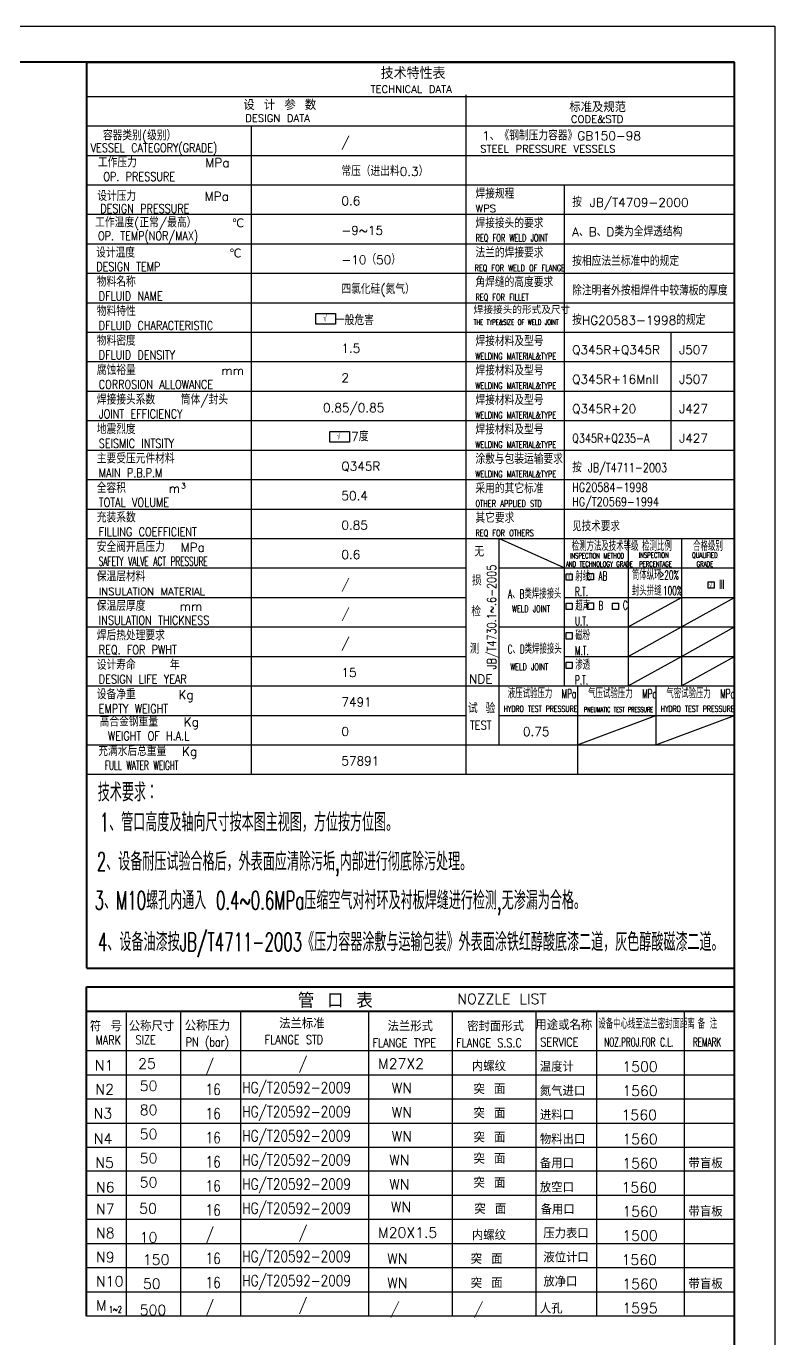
# Model space of a CAD drawing. Extents: x -11028 to 1475, y 2438 to 11279.
# Drawn here: x -1620 to 1475, y 5856 to 11279 of the extents above; entities that cross this region are included whole.
import ezdxf

# ---------------------------------------------------------------- set-up
doc = ezdxf.new("R2010")
doc.units = 0
doc.layers.add('1粗实线', color=3, linetype='CONTINUOUS', lineweight=40)
doc.layers.add('2细实线', color=7, linetype='CONTINUOUS', lineweight=25)
doc.styles.add('ST0.6', font='txt.shx', dxfattribs={"width": 0.6, "height": 45, "bigfont": 'intecad.shx'})
doc.styles.add('ST0.8', font='txt.shx', dxfattribs={"width": 0.8, "height": 45, "bigfont": 'intecad.shx'})
doc.styles.add('ST3', font='txt.shx', dxfattribs={"height": 45, "bigfont": 'intecad.shx'})

msp = doc.modelspace()

# ---------------------------------------------------------------- linework, layer by layer
at = {"layer": '1粗实线', "linetype": 'ByBlock'}
for p, q in [((1308.87889, 11130.45115), (-10655.65875, 11130.45115)), ((1308.87889, 2616.51446), (1308.87889, 11130.45115)), ((-1370.33193, 7387.18075), (1308.87889, 7387.18075))]:
    msp.add_line(p, q, dxfattribs=at)
at = {"layer": '1粗实线'}
for p, q in [((-1370.33193, 7387.18075), (-1370.33193, 11130.45115)), ((1308.87889, 7387.18075), (1308.87889, 11130.45115)), ((-1371.27661, 5949.65939), (-1371.27661, 7309.67475)), ((-1371.27661, 7309.67475), (1308.87889, 7309.67475)), ((-1371.27661, 7209.94071), (1308.87889, 7209.94071))]:
    msp.add_line(p, q, dxfattribs=at)
at = {"layer": '1粗实线', "linetype": 'Continuous'}
msp.add_line((-1370.33193, 11130.45115), (1308.87889, 11130.45115), dxfattribs=at)
at = {"layer": '2细实线', "color": 7, "linetype": 'ByBlock'}
for p, q in [((-1370.33193, 10989.51137), (1308.87889, 10989.51137)), ((198.18317, 10996.23259), (198.18317, 8188.51824)), ((-1370.33193, 10867.72906), (1308.87889, 10867.72906)), ((-690.63757, 10867.72906), (-690.63757, 8188.51824)), ((-1370.33193, 10745.94675), (1308.87889, 10745.94675)), ((-1370.33193, 10624.16444), (1308.87889, 10624.16444)), ((-1370.33193, 10502.38213), (1308.87889, 10502.38213)), ((-1370.33193, 10380.59982), (1308.87889, 10380.59982)), ((-1370.33193, 10258.81751), (1308.87889, 10258.81751)), ((-1370.33193, 10137.0352), (1308.87889, 10137.0352)), ((-1370.33193, 10015.25289), (1308.87889, 10015.25289)), ((-1370.33193, 9893.47058), (1308.87889, 9893.47058)), ((-1370.33193, 9771.68827), (1308.87889, 9771.68827)), ((-1370.33193, 9649.90596), (1308.87889, 9649.90596)), ((-1370.33193, 9528.12365), (1308.87889, 9528.12365)), ((-1370.33193, 9406.34134), (1308.87889, 9406.34134)), ((-1370.33193, 9284.55903), (1308.87889, 9284.55903)), ((-1370.33193, 9162.77672), (1308.87889, 9162.77672)), ((-1370.33193, 9040.99441), (198.18317, 9040.99441)), ((334.28652, 9040.99441), (1308.87889, 9040.99441)), ((-1370.33193, 8919.2121), (198.18317, 8919.2121)), ((604.3808, 8919.2121), (1308.87889, 8919.2121)), ((-1370.33193, 8797.42979), (198.18317, 8797.42979)), ((334.28652, 8797.42979), (1308.87889, 8797.42979)), ((-1370.33193, 8675.64748), (198.18317, 8675.64748)), ((604.3808, 8675.64748), (1308.87889, 8675.64748)), ((-1370.33193, 8553.86517), (198.18317, 8553.86517)), ((198.18317, 8553.86517), (1308.87889, 8553.86517)), ((-1370.33193, 8432.08286), (198.18317, 8432.08286)), ((334.28652, 8432.08286), (1308.87889, 8432.08286)), ((-1370.33193, 8310.30055), (1308.87889, 8310.30055)), ((-1370.33193, 8188.51824), (1308.87889, 8188.51824))]:
    msp.add_line(p, q, dxfattribs=at)
at = {"layer": '2细实线', "linetype": 'Continuous'}
for p, q in [((604.3808, 10624.16444), (604.3808, 8553.86517)), ((1045.41084, 10015.25289), (1045.41084, 9528.12365)), ((334.28652, 9162.77672), (334.28652, 8310.30055)), ((604.3808, 9040.99441), (334.28652, 9162.77672)), ((868.72515, 9162.77672), (868.72515, 8553.86517)), ((1088.79051, 9162.77672), (1088.79051, 8553.86517)), ((612.40771, 9017.43011), (636.81655, 9017.43011)), ((612.40771, 8990.95074), (612.40771, 9017.43011)), ((636.81655, 9017.43011), (636.81655, 8990.95074)), ((701.25379, 9018.31636), (725.66262, 9018.31636)), ((701.25379, 8991.83699), (701.25379, 9018.31636)), ((725.66262, 9018.31636), (725.66262, 8991.83699)), ((636.81655, 8990.95074), (612.40771, 8990.95074)), ((725.66262, 8991.83699), (701.25379, 8991.83699)), ((1200.20084, 8983.98344), (1224.60967, 8983.98344)), ((1200.20084, 8957.50407), (1200.20084, 8983.98344)), ((1224.60967, 8957.50407), (1200.20084, 8957.50407)), ((1224.60967, 8983.98344), (1224.60967, 8957.50407)), ((612.40771, 8895.6478), (636.81655, 8895.6478)), ((612.40771, 8869.16843), (612.40771, 8895.6478)), ((636.81655, 8895.6478), (636.81655, 8869.16843)), ((701.25379, 8896.53405), (725.66262, 8896.53405)), ((701.25379, 8870.05468), (701.25379, 8896.53405)), ((725.66262, 8896.53405), (725.66262, 8870.05468)), ((804.14159, 8895.6478), (828.55043, 8895.6478)), ((804.14159, 8869.16843), (804.14159, 8895.6478)), ((828.55043, 8895.6478), (828.55043, 8869.16843)), ((868.72515, 8797.42979), (1088.79051, 8919.2121)), ((1088.79051, 8797.42979), (1308.87889, 8919.2121)), ((636.81655, 8869.16843), (612.40771, 8869.16843)), ((725.66262, 8870.05468), (701.25379, 8870.05468)), ((828.55043, 8869.16843), (804.14159, 8869.16843)), ((868.72515, 8675.64748), (1088.79051, 8797.42979)), ((1088.79051, 8675.64748), (1308.87889, 8797.42979)), ((612.40771, 8773.86549), (636.81655, 8773.86549)), ((612.40771, 8747.38612), (612.40771, 8773.86549)), ((636.81655, 8747.38612), (612.40771, 8747.38612)), ((636.81655, 8773.86549), (636.81655, 8747.38612)), ((612.40771, 8652.08318), (636.81655, 8652.08318)), ((612.40771, 8625.60381), (612.40771, 8652.08318)), ((636.81655, 8625.60381), (612.40771, 8625.60381)), ((636.81655, 8652.08318), (636.81655, 8625.60381)), ((868.72515, 8553.86517), (1088.79051, 8675.64748)), ((1088.79051, 8553.86517), (1308.87889, 8675.64748)), ((659.03854, 8553.86517), (659.03854, 8188.51824)), ((983.79055, 8553.86517), (983.79055, 8310.30055)), ((659.03854, 8310.30055), (983.79055, 8432.08286)), ((983.79055, 8310.30055), (1308.87889, 8432.08286)), ((-734.78454, 7209.94071), (-734.78454, 5949.65939))]:
    msp.add_line(p, q, dxfattribs=at)
at = {"layer": '2细实线'}
for p, q in [((-1206.49652, 7203.5756), (-1206.49652, 5949.65939)), ((-982.50322, 7209.94071), (-982.50322, 5949.65939)), ((-204.43108, 7209.94071), (-204.43108, 5949.65939)), ((140.99846, 7209.94071), (140.99846, 5949.65939)), ((486.42801, 7209.94071), (486.42801, 5949.65939)), ((738.94622, 5949.65939), (738.94622, 7209.94071)), ((1101.34216, 5949.65939), (1101.34216, 7209.94071)), ((-1371.27661, 7046.73383), (1308.87889, 7046.73383)), ((-1371.27661, 6946.99979), (1308.87889, 6946.99979)), ((-1371.27661, 6847.26575), (1308.87889, 6847.26575)), ((-1371.27661, 6747.53171), (1308.87889, 6747.53171)), ((-1371.27661, 6647.79767), (1308.87889, 6647.79767)), ((1308.87889, 6548.06363), (-1371.27661, 6548.06363)), ((1308.87889, 6448.32959), (-1371.27661, 6448.32959)), ((1308.87889, 6348.59555), (-1371.27661, 6348.59555)), ((1308.87889, 6248.86151), (-1371.27661, 6248.86151)), ((1308.87889, 6149.12747), (-1371.27661, 6149.12747)), ((1308.87889, 6049.39343), (-1371.27661, 6049.39343)), ((1308.87889, 5949.65939), (-1371.27661, 5949.65939))]:
    msp.add_line(p, q, dxfattribs=at)
msp.add_lwpolyline([(-11027.77137, 2437.9004), (-11027.77137, 11279.29619), (1475.21258, 11279.29619), (1475.21258, 2437.9004)], close=True, dxfattribs=at)
at = {"layer": '2细实线', "linetype": 'Continuous'}
for points in [[(-422.35835, 10092.59102), (-340.99557, 10092.59102), (-340.99557, 10048.45874), (-422.35835, 10048.45874)], [(-364.36812, 9605.46178), (-283.00534, 9605.46178), (-283.00534, 9561.3295), (-364.36812, 9561.3295)]]:
    msp.add_lwpolyline(points, close=True, dxfattribs=at)

# ---------------------------------------------------------------- texts
at = {"layer": '2细实线', "color": 7, "linetype": 'ByBlock', "style": 'ST3'}
for s, height, p in [('技术特性表', 48.712924, (-154.39547, 11061.23536)), ('TECHNICAL DATA', 30.4455775, (-196.56543, 11004.2285)), ('设 计 参 数', 42.623808, (-722.45996, 10933.52147)), ('标准及规范', 42.623808, (625.47493, 10924.42411)), ('DESIGN DATA', 30.4455775, (-714.5127, 10884.36539)), ('CODE&STD', 30.445577, (632.14746, 10880.49884)), ('容器类别(级别）', 36.547862, (-1303.22307, 10808.36909)), ('1、《钢制压力容器》GB150-98', 36.5478623, (265.29203, 10808.36909)), ('/', 36.54786, (-317.0333, 10782.75098)), ('STEEL PRESSURE VESSELS ', 30.4455775, (257.00714, 10757.46542)), ('工作压力        MPa', 36.5478623, (-1323.86211, 10697.06318)), ('常压（进出料0.3）', 36.547862, (-317.0333, 10660.96867)), ('设计压力        MPa', 36.5478623, (-1326.78208, 10557.92247)), ('0.6', 36.547862, (-317.0333, 10539.18636)), ('焊接规程', 36.547862, (237.2474, 10567.6772)), ('按 JB/T4709-2000', 36.5478623, (637.29383, 10533.09622)), ('WPS', 30.445577, (237.61124, 10511.57712)), ('工作温度(正常/最高）    ℃', 36.5478623, (-1335.08043, 10448.73266)), ('焊接接头的要求', 36.547862, (237.2474, 10445.89489)), ('-9~15', 36.547862, (-317.0333, 10417.40405)), ('A、B、D类为全焊透结构', 36.5478623, (637.29383, 10411.31391)), ('设计温度           ℃', 36.5478623, (-1331.2677, 10324.11258)), ('法兰的焊接要求', 36.547862, (237.2474, 10324.11258)), ('-10（50）', 36.547862, (-317.0333, 10295.62174)), ('按相应法兰标准中的规定', 36.5478623, (637.29383, 10289.5316)), ('物料名称', 36.547862, (-1328.59453, 10204.03521)), ('四氯化硅(氮气）', 36.547862, (-317.0333, 10173.83943)), ('角焊缝的高度要求', 36.547862, (237.2474, 10202.33027)), ('除注明者外按相焊件中较薄板的厚度', 36.5478623, (637.29383, 10167.74929)), ('物料特性', 36.547862, (-1328.59453, 10082.2529)), ('焊接接头的形式及尺寸', 29.603768, (229.8252, 10091.28053)), ('一般危害', 36.547862, (-343.82312, 10045.08887)), ('按HG20583-1998的规定', 36.5478623, (637.29383, 10045.96698)), ('物料密度', 36.547862, (-1328.59453, 9960.47059)), ('焊接材料及型号', 36.547862, (237.2474, 9958.76565)), ('1.5', 36.547862, (-317.0333, 9930.27481)), ('Q345R+Q345R', 36.5478623, (637.29383, 9924.18467)), ('J507', 36.547862, (1079.83186, 9924.18467)), ('腐蚀裕量          mm', 36.5478623, (-1328.59453, 9838.68828)), ('焊接材料及型号', 36.547862, (237.2474, 9836.98334)), ('2', 36.54786, (-317.0333, 9808.4925)), ('Q345R+16MnII', 36.5478623, (637.29383, 9802.40236)), ('J507', 36.547862, (1079.83186, 9802.40236)), ('焊接接头系数   筒体/封头  ', 36.5478623, (-1328.59453, 9716.90597)), ('0.85/0.85', 36.547862, (-393.26469, 9684.85263)), ('焊接材料及型号', 36.547862, (237.2474, 9715.20103)), ('Q345R+20', 36.547862, (637.29383, 9680.62005)), ('J427', 36.547862, (1079.83186, 9680.62005)), ('地震烈度', 36.547862, (-1328.59453, 9595.12366)), ('7度', 36.547862, (-276.53427, 9564.92788)), ('焊接材料及型号', 36.547862, (237.2474, 9593.41872)), ('J427', 36.547862, (1079.83186, 9558.83774)), ('主要受压元件材料', 36.547862, (-1328.59453, 9473.34135)), ('涂敷与包装运输要求', 36.547862, (237.2474, 9471.63641)), ('Q345R', 36.547862, (-317.0333, 9443.14557)), ('全容积     m', 36.547862, (-1328.59453, 9351.55904)), ('3', 21.92872, (-979.79798, 9369.28113)), ('采用的其它标准', 36.547862, (237.2474, 9349.8541)), ('50.4', 36.547862, (-317.0333, 9321.36326)), ('充装系数', 36.547862, (-1328.59453, 9229.77673)), ('0.85', 36.547862, (-317.0333, 9199.58095)), ('其它要求', 36.547862, (237.2474, 9228.07179)), ('安全阀开启压力  MPa', 36.5478623, (-1328.59453, 9107.99442)), ('0.6', 36.547862, (-317.0333, 9077.79864)), ('无', 36.54786, (232.75628, 9088.96051)), ('保温层材料', 36.547862, (-1328.59453, 8986.21211)), ('损', 36.54786, (222.6083, 8969.22132)), ('INSULATION MATERIAL', 30.4455775, (-1320.46309, 8928.47979)), ('/', 36.54786, (-317.0333, 8956.01633)), ('保温层厚度    mm', 36.5478623, (-1328.59453, 8864.4298)), ('/', 36.54786, (-317.0333, 8834.23402)), ('检', 36.54786, (220.09277, 8841.85588)), ('焊后热处理要求', 36.547862, (-1328.59453, 8742.64749)), ('/', 36.54786, (-317.0333, 8712.45171)), ('测', 36.54786, (213.89598, 8687.83544)), ('设计寿命    年', 36.547862, (-1328.59453, 8620.86518)), ('15', 36.547862, (-317.0333, 8590.6694)), ('NDE', 36.547862, (210.57059, 8563.71915)), ('设备净重     Kg', 36.5478623, (-1328.59453, 8499.08287)), ('7491', 36.547862, (-317.0333, 8468.88709)), ('试 验', 36.547862, (206.38029, 8441.32565)), ('高合金钢重量   Kg', 36.5478623, (-1316.62539, 8386.56825)), ('0', 36.54786, (-317.0333, 8347.10478)), ('0.75', 36.547862, (433.61196, 8346.47379)), ('充满水后总重量  Kg ', 36.5478623, (-1322.60794, 8264.78594)), ('57891', 36.547862, (-317.0333, 8225.32247))]:
    msp.add_text(s, height=height, dxfattribs=at).set_placement(p)
at = {"layer": '2细实线', "color": 7, "linetype": 'ByBlock'}
for s, height, style, width, p in [('VESSEL CATEGORY(GRADE)', 36.534693, 'ST0.8', 0.8, (-1354.06711, 10758.75404)), (' OP. PRESSURE', 36.534693, 'ST0.8', 0.8, (-1327.60279, 10639.76188)), ('DESIGN PRESSURE', 36.534693, 'ST0.8', 0.8, (-1314.37063, 10507.54836)), (' OP. TEMP(NOR/MAX)', 36.534693, 'ST0.8', 0.8, (-1349.86588, 10395.06773)), ('REQ FOR WELD JOINT', 29.9219136, 'ST0.6', 0.6, (237.61124, 10389.79481)), ('DESIGN TEMP', 36.534693, 'ST0.8', 0.8, (-1330.90386, 10268.0125)), ('REQ FOR WELD OF FLANGE', 26.9297222, 'ST0.6', 0.6, (233.66843, 10267.093)), ('DFLUID NAME', 36.534693, 'ST0.8', 0.8, (-1320.46309, 10146.30289)), ('REQ FOR FILLET', 26.9297222, 'ST0.6', 0.6, (237.61124, 10146.23019)), ('√', 26.92972, 'ST0.6', 0.6, (-390.44208, 10059.13944)), ('DFLUID CHARACTERISTIC', 36.534693, 'ST0.8', 0.8, (-1320.46309, 10024.52058)), ('THE TYPE&SIZE OF WELD JOINT ', 21.813075, 'ST0.6', 0.6, (230.11991, 10045.83947)), ('DFLUID DENSITY', 36.534693, 'ST0.8', 0.8, (-1320.46309, 9902.73827)), ('WELDING MATERIAL&TYPE', 26.9297222, 'ST0.6', 0.6, (237.61124, 9902.66557)), ('CORROSION ALLOWANCE', 36.534693, 'ST0.8', 0.8, (-1320.46309, 9780.95596)), ('WELDING MATERIAL&TYPE', 26.9297222, 'ST0.6', 0.6, (237.61124, 9780.88326)), ('JOINT EFFICIENCY', 36.534693, 'ST0.8', 0.8, (-1320.46309, 9659.17365)), ('WELDING MATERIAL&TYPE', 26.9297222, 'ST0.6', 0.6, (237.61124, 9659.10095)), ('√', 26.92972, 'ST0.6', 0.6, (-333.95287, 9571.77442)), ('SEISMIC INTSITY', 36.534693, 'ST0.8', 0.8, (-1320.46309, 9537.39134)), ('WELDING MATERIAL&TYPE', 26.9297222, 'ST0.6', 0.6, (237.61124, 9537.31864)), ('Q345R+Q235-A', 36.534693, 'ST0.8', 0.8, (637.29383, 9558.83774)), ('MAIN P.B.P.M', 36.534693, 'ST0.8', 0.8, (-1320.46309, 9415.60903)), ('WELDING MATERIAL&TYPE', 26.9297222, 'ST0.6', 0.6, (237.61124, 9415.53633)), ('按 JB/T4711-2003', 36.534693, 'ST0.8', 0.8, (637.29383, 9437.05543)), ('HG20584-1998', 36.534693, 'ST0.8', 0.8, (637.29383, 9356.28076)), ('TOTAL VOLUME', 36.534693, 'ST0.8', 0.8, (-1320.46309, 9293.82672)), ('HG/T20569-1994', 36.534693, 'ST0.8', 0.8, (637.29383, 9295.97541)), ('OTHER APPLIED STD', 26.9297222, 'ST0.6', 0.6, (237.61124, 9293.75402)), ('见技术要求', 36.534693, 'ST0.8', 0.8, (637.29383, 9193.49081)), ('FILLING COEFFICIENT', 36.534693, 'ST0.8', 0.8, (-1320.46309, 9172.04441)), ('REQ FOR OTHERS', 26.9297222, 'ST0.6', 0.6, (237.61124, 9171.97171)), ('检测方法及技术等级', 36.534693, 'ST0.6', 0.6, (635.3216, 9112.0938)), ('检测比例', 36.534693, 'ST0.6', 0.6, (926.61274, 9112.0938)), ('合格级别', 36.534693, 'ST0.6', 0.6, (1137.69583, 9112.0938)), ('SAFETY VALVE ACT PRESSURE ', 36.534693, 'ST0.6', 0.6, (-1320.46309, 9050.2621)), ('AND TECHNOLOGY GRADE ', 21.9208158, 'ST0.6', 0.6, (611.48667, 9046.40402)), ('INSPECTION METHOD', 21.9208158, 'ST0.6', 0.6, (628.94876, 9080.67475)), ('INSPECTION', 21.920816, 'ST0.6', 0.6, (913.50321, 9082.91848)), ('PERCENTAGE', 21.920816, 'ST0.6', 0.6, (914.00562, 9046.40402)), ('QUALIFIED', 21.920816, 'ST0.6', 0.6, (1133.56856, 9082.91848)), ('GRADE', 21.920816, 'ST0.6', 0.6, (1152.03551, 9046.40402)), ('√', 26.92972, 'ST0.6', 0.6, (618.40887, 8994.8913)), ('射线', 36.534693, 'ST0.6', 0.6, (650.27067, 8986.9254)), ('√', 26.92972, 'ST0.6', 0.6, (708.27607, 8992.2503)), ('AB', 36.534693, 'ST0.6', 0.6, (746.06278, 8989.58412)), ('筒体纵环', 36.534693, 'ST0.6', 0.6, (884.3223, 8991.9286)), ('≥20%%%', 36.534693, 'ST0.6', 0.6, (997.70129, 8993.5708)), ('A、B类焊接接头', 36.534693, 'ST0.6', 0.6, (372.18672, 8914.8919)), ('R.T.', 36.534693, 'ST0.6', 0.6, (649.3837, 8924.88864)), ('封头拼缝', 36.534693, 'ST0.6', 0.6, (884.3223, 8927.22426)), ('100%%%', 36.534693, 'ST0.6', 0.6, (1013.56021, 8928.86646)), ('√', 26.92972, 'ST0.6', 0.6, (1203.86718, 8956.59689)), ('III', 36.534693, 'ST0.6', 0.6, (1245.00982, 8955.2512)), ('超声', 36.534693, 'ST0.6', 0.6, (650.27067, 8865.14309)), ('B', 36.53469, 'ST0.6', 0.6, (746.06278, 8867.80181)), ('C', 36.53469, 'ST0.6', 0.6, (847.17665, 8868.68805)), ('INSULATION THICKNESS', 36.534693, 'ST0.8', 0.8, (-1320.46309, 8806.69748)), ('WELD JOINT ', 26.9297222, 'ST0.6', 0.6, (388.26951, 8858.79182)), ('U.T.', 36.534693, 'ST0.6', 0.6, (649.3837, 8803.10633)), ('磁粉', 36.534693, 'ST0.6', 0.6, (650.27067, 8743.36078)), ('REQ. FOR PWHT', 36.534693, 'ST0.8', 0.8, (-1320.46309, 8684.91517)), ('C、D类焊接接头', 36.534693, 'ST0.6', 0.6, (370.51364, 8687.32452)), ('M.T.', 36.534693, 'ST0.6', 0.6, (649.3837, 8681.32402)), ('WELD JOINT ', 26.9297222, 'ST0.6', 0.6, (381.31013, 8618.93527)), ('渗透', 36.534693, 'ST0.6', 0.6, (650.27067, 8621.57847)), ('DESIGN LIFE YEAR', 36.534693, 'ST0.8', 0.8, (-1320.46309, 8563.13286)), ('P.T.', 36.534693, 'ST0.6', 0.6, (649.3837, 8559.54171)), ('液压试验压力  MPa', 36.534693, 'ST0.6', 0.6, (370.97724, 8503.18225)), ('气压试验压力  MPa', 36.534693, 'ST0.6', 0.6, (703.66291, 8503.18225)), ('气密试验压力  MPa', 36.534693, 'ST0.6', 0.6, (1026.63493, 8503.18225)), ('EMPTY WEIGHT', 36.534693, 'ST0.8', 0.8, (-1320.46309, 8441.35055)), ('HYDRO TEST PRESSURE ', 25.5742851, 'ST0.6', 0.6, (353.83262, 8446.20107)), ('PNEUMATIC TEST PRESSURE ', 20.4594281, 'ST0.6', 0.6, (685.44722, 8445.89809)), ('HYDRO TEST PRESSURE ', 25.5742851, 'ST0.6', 0.6, (1003.33665, 8446.20107)), ('TEST', 36.534693, 'ST0.8', 0.8, (214.52946, 8372.93639)), (' WEIGHT OF H.A.L', 36.534693, 'ST0.8', 0.8, (-1308.49395, 8328.83592)), (' FULL WATER WEIGHT ', 36.534693, 'ST0.6', 0.6, (-1314.4765, 8207.05362))]:
    msp.add_text(s, height=height, dxfattribs=dict(at, style=style, width=width)).set_placement(p)
at = {"layer": '2细实线', "color": 7, "linetype": 'ByBlock', "style": 'ST0.8', "width": 0.8}
msp.add_text('JB/T4730.1~.6-2005', height=36.534693, rotation=90, dxfattribs=at).set_placement((322.51878, 8622.23149))
at = {"layer": '2细实线'}
for s, height, style, width, p in [('技术要求：', 75.464439, 'ST0.6', 0.6, (-1324.55976, 8076.65811)), ('1、管口高度及轴向尺寸按本图主视图，方位按方位图。', 75.4644388, 'ST0.6', 0.6, (-1316.2919, 7952.80016)), ('2、设备耐压试验合格后，外表面应清除污垢,内部进行彻底除污处理。', 75.4644388, 'ST0.6', 0.6, (-1328.51281, 7790.24163)), ('3、M10螺孔内通入 0.4~0.6MPa压缩空气对衬环及衬板焊缝进行检测,无渗漏为合格。', 75.4644388, 'ST0.6', 0.6, (-1337.57144, 7630.07282)), ('4、设备油漆按JB/T4711-2003《压力容器涂敷与运输包装》外表面涂铁红醇酸底漆二道，灰色醇酸磁漆二道。', 75.4644388, 'ST0.6', 0.6, (-1323.78877, 7457.94624)), ('/', 45.66832, 'ST0.8', 0.8, (-878.70277, 6963.30814)), ('/', 45.66832, 'ST0.8', 0.8, (-492.89886, 6971.19118)), ('16', 45.668321, 'ST0.8', 0.8, (-878.70277, 6863.5741)), ('         HG/T20592-2009', 45.668321, 'ST0.8', 0.8, (-1045.59199, 6871.45714)), ('16', 45.668321, 'ST0.8', 0.8, (-878.70277, 6763.84006)), ('         HG/T20592-2009', 45.668321, 'ST0.8', 0.8, (-1045.59199, 6771.7231)), ('         HG/T20592-2009', 45.668321, 'ST0.8', 0.8, (-1045.59199, 6671.98906)), ('16', 45.668321, 'ST0.8', 0.8, (-878.70277, 6664.10602)), ('         HG/T20592-2009', 45.668321, 'ST0.8', 0.8, (-1045.59199, 6572.25502)), ('16', 45.668321, 'ST0.8', 0.8, (-878.70277, 6564.37198)), ('16', 45.668321, 'ST0.8', 0.8, (-878.70277, 6464.63794)), ('         HG/T20592-2009', 45.668321, 'ST0.8', 0.8, (-1045.59199, 6472.52098)), ('16', 45.668321, 'ST0.8', 0.8, (-878.70277, 6364.9039)), ('         HG/T20592-2009', 45.668321, 'ST0.8', 0.8, (-1045.59199, 6372.78694)), ('/', 45.66832, 'ST0.8', 0.8, (-878.70277, 6265.16986)), ('/', 45.66832, 'ST0.8', 0.8, (-492.89886, 6273.0529)), ('16', 45.668321, 'ST0.8', 0.8, (-878.70277, 6165.43582)), ('         HG/T20592-2009', 45.668321, 'ST0.8', 0.8, (-1045.59199, 6173.31886)), ('16', 45.668321, 'ST0.8', 0.8, (-878.70277, 6065.70178)), ('         HG/T20592-2009', 45.668321, 'ST0.8', 0.8, (-1045.59199, 6073.58482)), ('/', 45.66832, 'ST0.8', 0.8, (-878.70277, 5965.96774)), ('/', 45.66832, 'ST0.8', 0.8, (-492.89886, 5973.85078)), ('1~2', 26.792108, 'ST0.6', 0.6, (-1278.98879, 5964.05251))]:
    msp.add_text(s, height=height, dxfattribs=dict(at, style=style, width=width)).set_placement(p)
at = {"layer": '2细实线', "color": 7, "style": 'ST3'}
for s, height, p in [('管 口 表  ', 60.913044, (-497.01459, 7223.47106)), ('NOZZLE LIST', 42.6391305, (162.29747, 7238.92401)), ('符 号', 42.63913, (-1357.20201, 7126.85246)), ('公称尺寸', 42.63913, (-1196.26798, 7127.58079)), ('公称压力', 42.63913, (-964.9297, 7129.4181)), ('法兰标准', 42.63913, (-574.31878, 7138.15068)), ('法兰形式', 42.63913, (-126.21789, 7126.85246)), ('密封面形式', 42.63913, (203.42137, 7126.85246)), ('用途或名称', 42.63913, (485.31308, 7132.33147))]:
    msp.add_text(s, height=height, dxfattribs=at).set_placement(p)
at = {"layer": '2细实线', "color": 7}
for s, height, style, width, p in [('设备中心线至法兰密封面距离', 36.5346568, 'ST0.6', 0.6, (745.34728, 7137.91011)), ('备 注', 36.534657, 'ST0.6', 0.6, (1156.42052, 7137.91011)), ('MARK', 36.534657, 'ST0.8', 0.8, (-1334.01746, 7072.14923)), ('SIZE', 36.534657, 'ST0.8', 0.8, (-1168.71359, 7072.87756)), ('PN (bar)', 36.534657, 'ST0.8', 0.8, (-960.96088, 7064.14498)), ('FLANGE STD', 36.534657, 'ST0.8', 0.8, (-634.08427, 7073.98996)), ('FLANGE TYPE', 36.5346568, 'ST0.8', 0.8, (-187.8762, 7060.99194)), ('FLANGE S.S.C', 36.5346568, 'ST0.8', 0.8, (157.55334, 7060.99194)), ('SERVICE', 36.534657, 'ST0.8', 0.8, (505.79227, 7063.68162)), ('NOZ.PROJ.FOR C.L.', 36.5346568, 'ST0.6', 0.6, (770.22865, 7063.68162)), ('REMARK', 36.534657, 'ST0.6', 0.6, (1136.93551, 7063.68162))]:
    msp.add_text(s, height=height, dxfattribs=dict(at, style=style, width=width)).set_placement(p)
at = {"layer": '2细实线', "style": 'ST3'}
for s, p in [('N1', (-1336.73394, 6964.08291)), ('25', (-1157.45136, 6972.08671)), ('M27X2', (-165.35799, 6971.4831)), ('内螺纹', (222.76162, 6961.77029)), ('温度计', (503.81411, 6959.26002)), ('1500', (844.89259, 6959.26002)), ('N2', (-1334.52655, 6865.68963)), ('50', (-1150.96739, 6879.9943)), ('WN', (-109.19551, 6870.60392)), ('突 面', (229.54827, 6867.26409)), ('氮气进口', (503.81411, 6859.52598)), ('1560', (844.89259, 6859.52598)), ('N3', (-1341.9282, 6765.81408)), ('80', (-1150.96739, 6780.26026)), ('WN', (-109.19551, 6770.86988)), ('突 面', (229.54827, 6767.53005)), ('进料口', (503.81411, 6759.79194)), ('1560', (841.80348, 6759.79194)), ('N4', (-1340.88998, 6661.73852)), ('50', (-1150.96739, 6680.52622)), ('WN', (-109.19551, 6671.13584)), ('突 面', (229.54827, 6667.79601)), ('物料出口', (503.81411, 6660.0579)), ('1560', (844.89259, 6660.0579)), ('50', (-1150.96739, 6581.12633)), ('突 面', (229.54827, 6579.51588)), ('N5', (-1335.03481, 6562.30936)), ('WN', (-119.14739, 6572.98959)), ('备用口', (503.81411, 6560.65801)), ('1560', (844.89259, 6560.32386)), ('带盲板', (1118.72825, 6560.65801)), ('50', (-1150.96739, 6481.39229)), ('WN', (-119.14739, 6473.25555)), ('突 面', (229.54827, 6479.78184)), ('放空口', (503.81411, 6460.58982)), ('N6', (-1331.73676, 6460.77162)), ('1560', (841.80348, 6460.58982)), ('N7', (-1331.73676, 6371.58954)), ('50', (-1153.19504, 6373.28916)), ('WN', (-112.63929, 6378.70256)), ('突 面', (232.79026, 6372.1762)), ('备用口', (507.05615, 6369.87871)), ('1560', (844.89259, 6360.85578)), ('带盲板', (1118.72825, 6361.18993)), ('N8', (-1331.73676, 6271.8555)), ('10', (-1150.96739, 6253.81424)), ('M20X1.5', (-165.35799, 6273.34482)), ('内螺纹', (222.76162, 6263.63201)), ('压力表口', (518.08564, 6271.3629)), ('1500', (844.89259, 6261.12174)), ('N9', (-1331.73676, 6172.12146)), ('150', (-1137.72969, 6161.79975)), ('WN', (-127.7933, 6165.43424)), ('突 面', (217.63625, 6165.43424)), ('液位计口', (518.08564, 6171.62886)), ('1560', (841.80348, 6161.3877)), ('N10', (-1331.73676, 6072.38742)), ('50', (-1137.72969, 6062.06571)), ('WN', (-127.7933, 6065.7002)), ('突 面', (217.63625, 6065.7002)), ('放净口', (518.08564, 6071.89482)), ('1560', (844.89259, 6061.65366)), ('带盲板', (1118.72825, 6061.98781)), ('M', (-1331.73676, 5972.65338)), ('500', (-1150.96739, 5953.37685)), ('/', (-115.88127, 5958.94214)), ('/', (229.54827, 5958.94214)), ('人孔', (503.81411, 5960.68435)), ('1595', (844.89259, 5961.91962))]:
    msp.add_text(s, height=42.63913, dxfattribs=at).set_placement(p)

doc.saveas('drawing.dxf')
